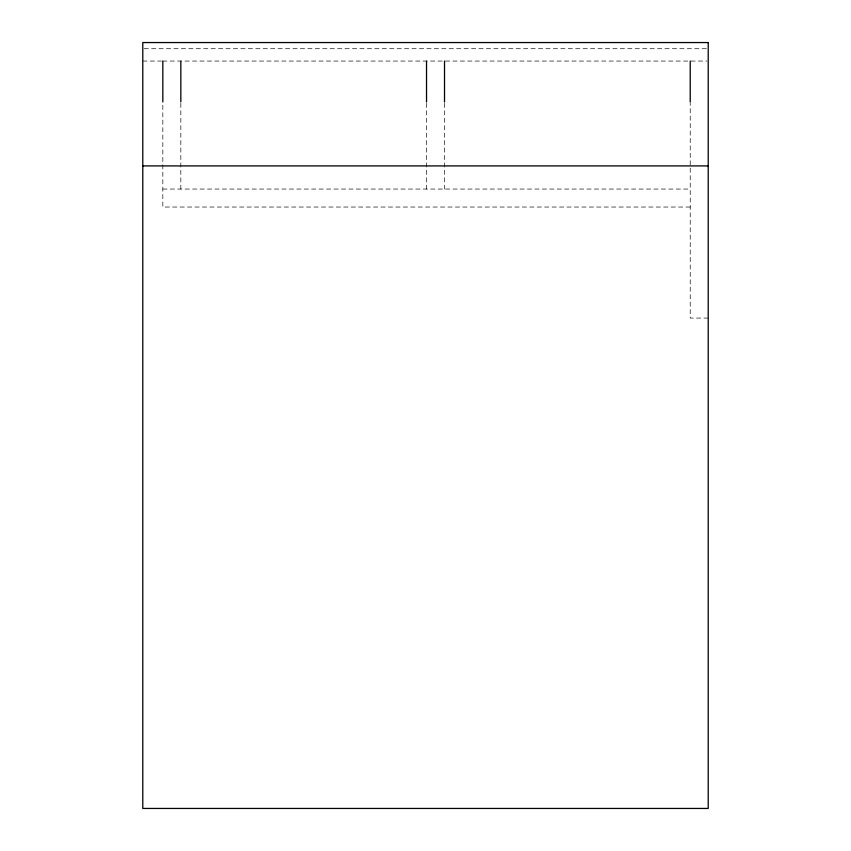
<?xml version="1.0" encoding="UTF-8"?>
<svg xmlns="http://www.w3.org/2000/svg" width="851" height="851" viewBox="0 0 851 851"><rect width="100%" height="100%" fill="white"/><g stroke="black" fill="none" stroke-linecap="round" stroke-linejoin="round"><path stroke-width="0.64" stroke-dasharray="4.25 3.19" d="M144.117 48.72L706.883 48.72M142.787 61.059L161.371 61.059M162.69 61.059L706.926 61.059M162.828 189.05L690.225 189.05M690.225 207.038L162.828 207.038L162.828 103.279M708.213 318.072L690.225 318.072L690.225 103.279M444.52 103.279L444.52 189.05M426.532 103.279L426.532 189.05M180.827 103.279L180.827 189.05"/><path stroke-width="1.28" d="M142.787 165.913L708.213 165.913M690.225 61.059L690.225 102.12M444.52 61.059L444.52 101.96M426.532 61.059L426.532 101.96M180.827 61.059L180.827 101.96M162.828 61.059L162.828 101.96M708.213 42.55L142.787 42.55L142.787 808.45L708.213 808.45L708.213 42.55"/></g></svg>
